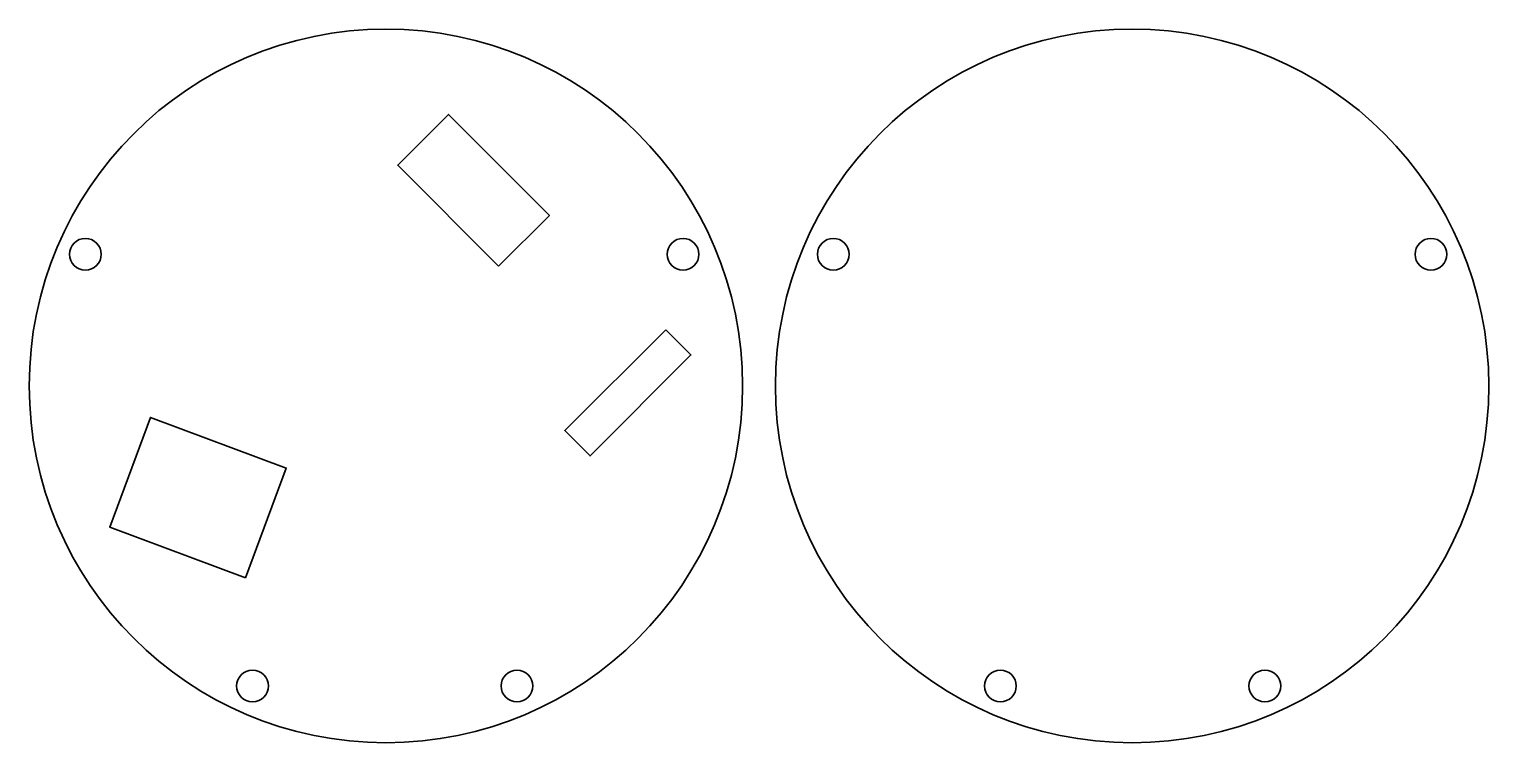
# Model space of a CAD drawing. Header units: inches. Extents: x 69 to 171, y -62 to -12.
import ezdxf

# ---------------------------------------------------------------- set-up
doc = ezdxf.new("R2010")
doc.units = ezdxf.units.IN
doc.header["$MEASUREMENT"] = 0
doc.layers.add('Layer 1', color=7, linetype='Continuous')

msp = doc.modelspace()

# ---------------------------------------------------------------- linework, layer by layer
at = {"layer": 'Layer 1', "color": 250, "lineweight": 35}
for points in [[(101.74, -29), (94.67, -21.93), (98.22, -18.37), (105.3, -25.45), (101.74, -29)], [(113.46, -33.45), (106.38, -40.52), (108.15, -42.29), (115.22, -35.22), (113.46, -33.45)], [(84.01, -50.83), (74.48, -47.29), (77.33, -39.6), (86.86, -43.14), (84.01, -50.83)]]:
    msp.add_lwpolyline(points, dxfattribs=at)
for points in [[(118.84, -37.39), (118.84, -51.2), (107.65, -62.39), (93.84, -62.39), (80.03, -62.39), (68.84, -51.2), (68.84, -37.39), (68.84, -23.59), (80.03, -12.39), (93.84, -12.39), (107.65, -12.39), (118.84, -23.59), (118.84, -37.39)], [(171.14, -37.39), (171.14, -51.2), (159.95, -62.39), (146.14, -62.39), (132.33, -62.39), (121.14, -51.2), (121.14, -37.39), (121.14, -23.59), (132.33, -12.39), (146.14, -12.39), (159.95, -12.39), (171.14, -23.59), (171.14, -37.39)], [(73.89, -28.16), (73.89, -28.78), (73.39, -29.28), (72.77, -29.28), (72.16, -29.28), (71.66, -28.78), (71.66, -28.16), (71.66, -27.55), (72.16, -27.05), (72.77, -27.05), (73.39, -27.05), (73.89, -27.55), (73.89, -28.16)], [(115.78, -28.16), (115.78, -28.78), (115.28, -29.28), (114.67, -29.28), (114.05, -29.28), (113.55, -28.78), (113.55, -28.16), (113.55, -27.55), (114.05, -27.05), (114.67, -27.05), (115.28, -27.05), (115.78, -27.55), (115.78, -28.16)], [(115.78, -28.16), (115.78, -28.78), (115.28, -29.28), (114.67, -29.28), (114.05, -29.28), (113.55, -28.78), (113.55, -28.16), (113.55, -27.55), (114.05, -27.05), (114.67, -27.05), (115.28, -27.05), (115.78, -27.55), (115.78, -28.16)], [(126.31, -28.16), (126.31, -28.78), (125.81, -29.28), (125.19, -29.28), (124.58, -29.28), (124.08, -28.78), (124.08, -28.16), (124.08, -27.55), (124.58, -27.05), (125.19, -27.05), (125.81, -27.05), (126.31, -27.55), (126.31, -28.16)], [(168.2, -28.16), (168.2, -28.78), (167.7, -29.28), (167.08, -29.28), (166.47, -29.28), (165.97, -28.78), (165.97, -28.16), (165.97, -27.55), (166.47, -27.05), (167.08, -27.05), (167.7, -27.05), (168.2, -27.55), (168.2, -28.16)], [(85.61, -58.41), (85.61, -59.03), (85.11, -59.53), (84.49, -59.53), (83.87, -59.53), (83.38, -59.03), (83.38, -58.41), (83.38, -57.8), (83.87, -57.3), (84.49, -57.3), (85.11, -57.3), (85.61, -57.8), (85.61, -58.41)], [(104.14, -58.41), (104.14, -59.03), (103.64, -59.53), (103.02, -59.53), (102.41, -59.53), (101.91, -59.03), (101.91, -58.41), (101.91, -57.8), (102.41, -57.3), (103.02, -57.3), (103.64, -57.3), (104.14, -57.8), (104.14, -58.41)], [(138.02, -58.41), (138.02, -59.03), (137.53, -59.53), (136.91, -59.53), (136.29, -59.53), (135.79, -59.03), (135.79, -58.41), (135.79, -57.8), (136.29, -57.3), (136.91, -57.3), (137.53, -57.3), (138.02, -57.8), (138.02, -58.41)], [(156.56, -58.41), (156.56, -59.03), (156.06, -59.53), (155.44, -59.53), (154.83, -59.53), (154.33, -59.03), (154.33, -58.41), (154.33, -57.8), (154.83, -57.3), (155.44, -57.3), (156.06, -57.3), (156.56, -57.8), (156.56, -58.41)]]:
    msp.add_open_spline(points, degree=3, knots=[0, 0, 0, 0, 1, 1, 1, 2, 2, 2, 3, 3, 3, 4, 4, 4, 4], dxfattribs=at)

doc.saveas('drawing.dxf')
